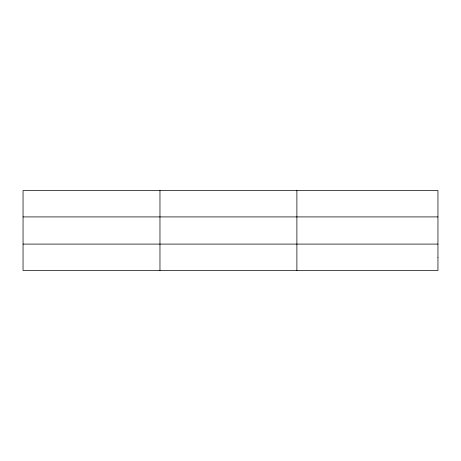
<?xml version="1.0" encoding="UTF-8"?>
<svg xmlns="http://www.w3.org/2000/svg" width="461" height="461" viewBox="0 0 461 461"><rect width="100%" height="100%" fill="white"/><g stroke="black" fill="none" stroke-linecap="round" stroke-linejoin="round"><path stroke-width="0.69" d="M159.967 270.463L159.967 190.537M296.884 270.463L296.884 190.537M23.05 216.912L437.95 216.912M23.05 244.088L437.95 244.088M437.95 257.273L437.95 270.463L23.05 270.463L23.05 190.537L437.95 190.537L437.95 257.273"/></g></svg>
